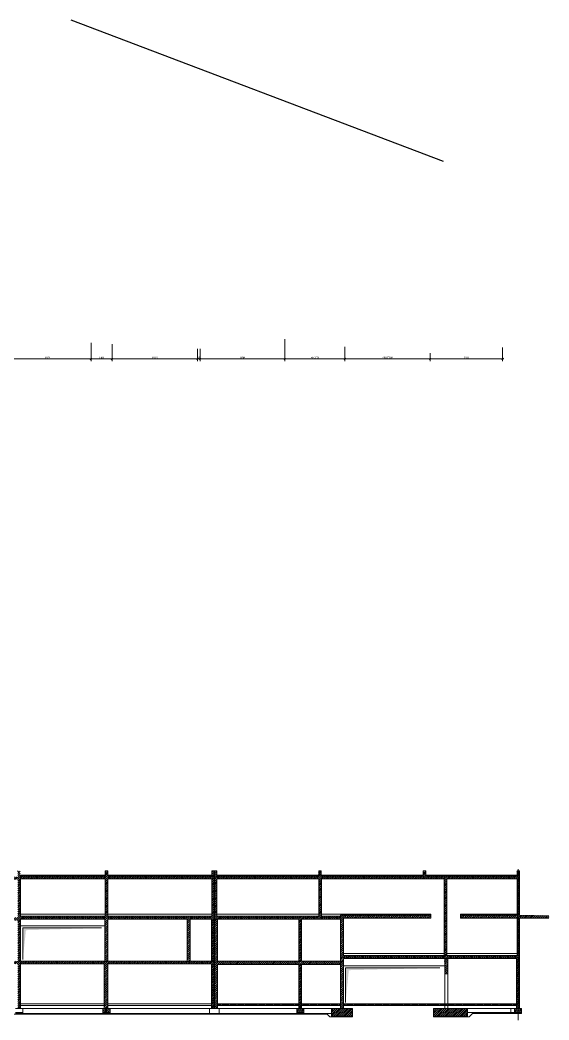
# Model space of a CAD drawing. Header units: millimetres. Extents: x -26249 to 60250, y -21218 to 23336.
# Drawn here: x 5687 to 9413, y 5784 to 12833 of the extents above; entities that cross this region are included whole.
import ezdxf

# ---------------------------------------------------------------- set-up
doc = ezdxf.new("R2010")
doc.units = ezdxf.units.MM
doc.layers.add('01-coupe soussol', color=253, linetype='Continuous')
doc.layers.add('B Général', color=7, linetype='Continuous', lineweight=5)
doc.layers.add('C ANNOTATIONS-cotation', color=7, linetype='Continuous', lineweight=5)
doc.styles.add('Arial', font='arial.ttf')
doc.styles.add('Eurostile', font='')
doc.styles.get('Eurostile').set_extended_font_data('Eurostile')
doc.dimstyles.new('Arch', dxfattribs={"dimtxt": 20.229601, "dimasz": 11.224121, "dimexe": 15.875, "dimexo": 7.9375, "dimgap": 7.9375, "dimtad": 1, "dimdec": 1, "dimtxsty": 'Arial', "dimblk": 'VW_SLASH-1', "dimblk1": 'VW_SLASH-1', "dimblk2": 'VW_SLASH-1', "dimcen": 0, "dimdle": 7.9375, "dimazin": 0, "dimtfac": 1, "dimtdec": 1, "dimtix": 1, "dimtmove": 0, "dimatfit": 0, "dimldrblk": 'VW_FILLEDARROW-1', "dimfxl": 1, "dimfrac": 2, "dimtolj": 1, "dimarcsym": 0})
pattern_1 = [(45, (-25232.519, 10333.096), (-6.735192, 6.735192), [])]

# ---------------------------------------------------------------- blocks, each defined once
blk = doc.blocks.new('VW_SLASH-1')
at = {"color": 0, "linetype": 'ByBlock', "lineweight": -2}
blk.add_line((0.71, 0), (-1, 0), dxfattribs=at)
at = {"color": 0, "linetype": 'Continuous', "lineweight": 20, "flags": 128}
blk.add_lwpolyline([(0.5, 0.5), (-0.5, -0.5)], dxfattribs=at)
blk = doc.blocks.new('*D15')
at = {"layer": 'C ANNOTATIONS-cotation', "color": 0, "linetype": 'Continuous', "lineweight": -2, "transparency": 16777216}
for p, q in [((770.7, 1277.8), (770.7, 1134.1)), ((1385.7, 1263.6), (1385.7, 1134.1)), ((1374.4, 1150), (781.9, 1150))]:
    blk.add_line(p, q, dxfattribs=at)
at = {"layer": 'Defpoints', "color": 0, "transparency": 16777216}
for p in [(770.7, 1285.7), (1385.7, 1271.6), (770.7, 1150)]:
    blk.add_point(p, dxfattribs=at)
at = {"layer": 'C ANNOTATIONS-cotation', "color": 0, "lineweight": -2, "transparency": 16777216, "xscale": 11.22412109375, "yscale": 11.22412109375, "zscale": 11.22412109375, "rotation": 180}
blk.add_blockref('VW_SLASH-1', (770.7, 1150), dxfattribs=at)
at = {"layer": 'C ANNOTATIONS-cotation', "color": 0, "lineweight": -2, "transparency": 16777216, "xscale": 11.22412109375, "yscale": 11.22412109375, "zscale": 11.22412109375}
blk.add_blockref('VW_SLASH-1', (1385.7, 1150), dxfattribs=at)
at = {"layer": 'C ANNOTATIONS-cotation', "color": 0, "lineweight": 5, "transparency": 16777216, "insert": (1078.2, 1159.2), "char_height": 16.45, "attachment_point": 5, "style": 'Eurostile'}
blk.add_mtext('\\A1;615', dxfattribs=at)
blk = doc.blocks.new('VW_FILLEDARROW-1')
at = {"linetype": 'Continuous', "lineweight": 0}
blk.add_hatch(color=0, dxfattribs=at).paths.add_polyline_path([(-1.41, 0.38), (0, 0), (-1.41, -0.38)])
at = {"color": 0, "linetype": 'Continuous', "lineweight": 5, "flags": 128}
blk.add_lwpolyline([(-1.41, 0.38), (0, 0), (-1.41, -0.38)], close=True, dxfattribs=at)
blk = doc.blocks.new('*D16')
at = {"layer": 'C ANNOTATIONS-cotation', "color": 0, "linetype": 'Continuous', "lineweight": -2, "transparency": 16777216}
for p, q in [((1385.7, 1263.6), (1385.7, 1134.1)), ((1533.7, 1254.9), (1533.7, 1134.1)), ((1522.4, 1150), (1396.9, 1150))]:
    blk.add_line(p, q, dxfattribs=at)
at = {"layer": 'Defpoints', "color": 0, "transparency": 16777216}
for p in [(1385.7, 1271.6), (1533.7, 1262.8), (1385.7, 1150)]:
    blk.add_point(p, dxfattribs=at)
at = {"layer": 'C ANNOTATIONS-cotation', "color": 0, "lineweight": -2, "transparency": 16777216, "xscale": 11.22412109375, "yscale": 11.22412109375, "zscale": 11.22412109375, "rotation": 180}
blk.add_blockref('VW_SLASH-1', (1385.7, 1150), dxfattribs=at)
at = {"layer": 'C ANNOTATIONS-cotation', "color": 0, "lineweight": -2, "transparency": 16777216, "xscale": 11.22412109375, "yscale": 11.22412109375, "zscale": 11.22412109375}
blk.add_blockref('VW_SLASH-1', (1533.7, 1150), dxfattribs=at)
at = {"layer": 'C ANNOTATIONS-cotation', "color": 0, "lineweight": 5, "transparency": 16777216, "insert": (1459.7, 1159.2), "char_height": 16.45, "attachment_point": 5, "style": 'Eurostile'}
blk.add_mtext('\\A1;148', dxfattribs=at)
blk = doc.blocks.new('*D17')
at = {"layer": 'C ANNOTATIONS-cotation', "color": 0, "linetype": 'Continuous', "lineweight": -2, "transparency": 16777216}
for p, q in [((1533.7, 1254.9), (1533.7, 1134.1)), ((2136.7, 1220.6), (2136.7, 1134.1)), ((2125.4, 1150), (1544.9, 1150))]:
    blk.add_line(p, q, dxfattribs=at)
at = {"layer": 'Defpoints', "color": 0, "transparency": 16777216}
for p in [(1533.7, 1262.8), (2136.7, 1228.6), (1533.7, 1150)]:
    blk.add_point(p, dxfattribs=at)
at = {"layer": 'C ANNOTATIONS-cotation', "color": 0, "lineweight": -2, "transparency": 16777216, "xscale": 11.22412109375, "yscale": 11.22412109375, "zscale": 11.22412109375, "rotation": 180}
blk.add_blockref('VW_SLASH-1', (1533.7, 1150), dxfattribs=at)
at = {"layer": 'C ANNOTATIONS-cotation', "color": 0, "lineweight": -2, "transparency": 16777216, "xscale": 11.22412109375, "yscale": 11.22412109375, "zscale": 11.22412109375}
blk.add_blockref('VW_SLASH-1', (2136.7, 1150), dxfattribs=at)
at = {"layer": 'C ANNOTATIONS-cotation', "color": 0, "lineweight": 5, "transparency": 16777216, "insert": (1835.2, 1159.2), "char_height": 16.45, "attachment_point": 5, "style": 'Eurostile'}
blk.add_mtext('\\A1;603', dxfattribs=at)
blk = doc.blocks.new('*D18')
at = {"layer": 'C ANNOTATIONS-cotation', "color": 0, "linetype": 'Continuous', "lineweight": -2, "transparency": 16777216}
for p, q in [((2136.7, 1220.6), (2136.7, 1134.1)), ((2154.7, 1220.6), (2154.7, 1134.1)), ((2125.4, 1150), (2114.2, 1150)), ((2154.7, 1150), (2136.7, 1150)), ((2165.9, 1150), (2177.1, 1150))]:
    blk.add_line(p, q, dxfattribs=at)
at = {"layer": 'Defpoints', "color": 0, "transparency": 16777216}
for p in [(2136.7, 1228.6), (2154.7, 1228.6), (2136.7, 1150)]:
    blk.add_point(p, dxfattribs=at)
at = {"layer": 'C ANNOTATIONS-cotation', "color": 0, "lineweight": -2, "transparency": 16777216, "xscale": 11.22412109375, "yscale": 11.22412109375, "zscale": 11.22412109375}
blk.add_blockref('VW_SLASH-1', (2136.7, 1150), dxfattribs=at)
at = {"layer": 'C ANNOTATIONS-cotation', "color": 0, "lineweight": -2, "transparency": 16777216, "xscale": 11.22412109375, "yscale": 11.22412109375, "zscale": 11.22412109375, "rotation": 180}
blk.add_blockref('VW_SLASH-1', (2154.7, 1150), dxfattribs=at)
at = {"layer": 'C ANNOTATIONS-cotation', "color": 0, "lineweight": 5, "transparency": 16777216, "insert": (2145.7, 1159.2), "char_height": 16.45, "attachment_point": 5, "style": 'Eurostile'}
blk.add_mtext('\\A1;18', dxfattribs=at)
blk = doc.blocks.new('*D19')
at = {"layer": 'C ANNOTATIONS-cotation', "color": 0, "linetype": 'Continuous', "lineweight": -2, "transparency": 16777216}
for p, q in [((2750.7, 1289), (2750.7, 1134.1)), ((2154.7, 1220.6), (2154.7, 1134.1)), ((2739.4, 1150), (2165.9, 1150))]:
    blk.add_line(p, q, dxfattribs=at)
at = {"layer": 'Defpoints', "color": 0, "transparency": 16777216}
for p in [(2750.7, 1296.9), (2154.7, 1228.6), (2154.7, 1150)]:
    blk.add_point(p, dxfattribs=at)
at = {"layer": 'C ANNOTATIONS-cotation', "color": 0, "lineweight": -2, "transparency": 16777216, "xscale": 11.22412109375, "yscale": 11.22412109375, "zscale": 11.22412109375, "rotation": 180}
blk.add_blockref('VW_SLASH-1', (2154.7, 1150), dxfattribs=at)
at = {"layer": 'C ANNOTATIONS-cotation', "color": 0, "lineweight": -2, "transparency": 16777216, "xscale": 11.22412109375, "yscale": 11.22412109375, "zscale": 11.22412109375}
blk.add_blockref('VW_SLASH-1', (2750.7, 1150), dxfattribs=at)
at = {"layer": 'C ANNOTATIONS-cotation', "color": 0, "lineweight": 5, "transparency": 16777216, "insert": (2452.7, 1159.2), "char_height": 16.45, "attachment_point": 5, "style": 'Eurostile'}
blk.add_mtext('\\A1;596', dxfattribs=at)
blk = doc.blocks.new('*D20')
at = {"layer": 'C ANNOTATIONS-cotation', "color": 0, "linetype": 'Continuous', "lineweight": -2, "transparency": 16777216}
for p, q in [((2750.7, 1289), (2750.7, 1134.1)), ((3174.6, 1234.8), (3174.6, 1134.1)), ((3163.4, 1150), (2761.9, 1150))]:
    blk.add_line(p, q, dxfattribs=at)
at = {"layer": 'Defpoints', "color": 0, "transparency": 16777216}
for p in [(2750.7, 1296.9), (3174.6, 1242.7), (2750.7, 1150)]:
    blk.add_point(p, dxfattribs=at)
at = {"layer": 'C ANNOTATIONS-cotation', "color": 0, "lineweight": -2, "transparency": 16777216, "xscale": 11.22412109375, "yscale": 11.22412109375, "zscale": 11.22412109375, "rotation": 180}
blk.add_blockref('VW_SLASH-1', (2750.7, 1150), dxfattribs=at)
at = {"layer": 'C ANNOTATIONS-cotation', "color": 0, "lineweight": -2, "transparency": 16777216, "xscale": 11.22412109375, "yscale": 11.22412109375, "zscale": 11.22412109375}
blk.add_blockref('VW_SLASH-1', (3174.6, 1150), dxfattribs=at)
at = {"layer": 'C ANNOTATIONS-cotation', "color": 0, "lineweight": 5, "transparency": 16777216, "insert": (2962.6, 1160.8), "char_height": 16.45, "attachment_point": 5, "style": 'Eurostile'}
blk.add_mtext('\\A1;423,9', dxfattribs=at)
blk = doc.blocks.new('*D21')
at = {"layer": 'C ANNOTATIONS-cotation', "color": 0, "linetype": 'Continuous', "lineweight": -2, "transparency": 16777216}
for p, q in [((3174.6, 1234.8), (3174.6, 1134.1)), ((3763.4, 1150), (3185.8, 1150)), ((3774.6, 1190.6), (3774.6, 1134.1))]:
    blk.add_line(p, q, dxfattribs=at)
at = {"layer": 'Defpoints', "color": 0, "transparency": 16777216}
for p in [(3174.6, 1242.7), (3774.6, 1198.6), (3174.6, 1150)]:
    blk.add_point(p, dxfattribs=at)
at = {"layer": 'C ANNOTATIONS-cotation', "color": 0, "lineweight": -2, "transparency": 16777216, "xscale": 11.22412109375, "yscale": 11.22412109375, "zscale": 11.22412109375, "rotation": 180}
blk.add_blockref('VW_SLASH-1', (3174.6, 1150), dxfattribs=at)
at = {"layer": 'C ANNOTATIONS-cotation', "color": 0, "lineweight": -2, "transparency": 16777216, "xscale": 11.22412109375, "yscale": 11.22412109375, "zscale": 11.22412109375}
blk.add_blockref('VW_SLASH-1', (3774.6, 1150), dxfattribs=at)
at = {"layer": 'C ANNOTATIONS-cotation', "color": 0, "lineweight": 5, "transparency": 16777216, "insert": (3474.6, 1160.8), "char_height": 16.45, "attachment_point": 5, "style": 'Eurostile'}
blk.add_mtext('\\A1;600,06', dxfattribs=at)
blk = doc.blocks.new('*D22')
at = {"layer": 'C ANNOTATIONS-cotation', "color": 0, "linetype": 'Continuous', "lineweight": -2, "transparency": 16777216}
for p, q in [((4284.6, 1230.6), (4284.6, 1134.1)), ((3774.6, 1190.6), (3774.6, 1134.1)), ((4273.4, 1150), (3785.9, 1150))]:
    blk.add_line(p, q, dxfattribs=at)
at = {"layer": 'Defpoints', "color": 0, "transparency": 16777216}
for p in [(3774.6, 1198.6), (4284.6, 1238.6), (3774.6, 1150)]:
    blk.add_point(p, dxfattribs=at)
at = {"layer": 'C ANNOTATIONS-cotation', "color": 0, "lineweight": -2, "transparency": 16777216, "xscale": 11.22412109375, "yscale": 11.22412109375, "zscale": 11.22412109375, "rotation": 180}
blk.add_blockref('VW_SLASH-1', (3774.6, 1150), dxfattribs=at)
at = {"layer": 'C ANNOTATIONS-cotation', "color": 0, "lineweight": -2, "transparency": 16777216, "xscale": 11.22412109375, "yscale": 11.22412109375, "zscale": 11.22412109375}
blk.add_blockref('VW_SLASH-1', (4284.6, 1150), dxfattribs=at)
at = {"layer": 'C ANNOTATIONS-cotation', "color": 0, "lineweight": 5, "transparency": 16777216, "insert": (4029.6, 1159.2), "char_height": 16.45, "attachment_point": 5, "style": 'Eurostile'}
blk.add_mtext('\\A1;510', dxfattribs=at)
blk = doc.blocks.new('axes 2')
at = {"layer": 'C ANNOTATIONS-cotation', "color": 7, "linetype": 'Continuous', "lineweight": 5}
for base, p1, p2, picture, middle in [((770.672, 1150), (1385.672, 1271.57), (770.672, 1285.746), '*D15', (1078.172, 1159.223)), ((1385.672, 1150), (1533.672, 1262.82), (1385.672, 1271.57), '*D16', (1459.672, 1159.223)), ((2154.672, 1150), (2750.672, 1296.902), (2154.672, 1228.57), '*D19', (2452.672, 1159.223)), ((2750.672, 1150), (3174.575, 1242.69), (2750.672, 1296.902), '*D20', (2962.623, 1160.79)), ((1533.672, 1150), (2136.672, 1228.57), (1533.672, 1262.82), '*D17', (1835.172, 1159.223)), ((2136.672, 1150), (2154.672, 1228.57), (2136.672, 1228.57), '*D18', (2145.672, 1159.223)), ((3174.575, 1150), (3774.633, 1198.57), (3174.575, 1242.69), '*D21', (3474.604, 1160.79)), ((3774.633, 1150), (4284.633, 1238.57), (3774.633, 1198.57), '*D22', (4029.633, 1159.223))]:
    dim = blk.add_linear_dim(base=base, p1=p1, p2=p2, dimstyle='Arch', override={"dimtxt": 16.446886, "dimgap": 1, "dimdec": 2, "dimpost": '<>', "dimtxsty": 'Eurostile', "dimtmove": 2}, dxfattribs=at)
    dim.commit()
    dim.dimension.update_dxf_attribs({"geometry": picture, "text_midpoint": middle})

msp = doc.modelspace()

# ---------------------------------------------------------------- hatches: boundary and pattern name
at = {"layer": '01-coupe soussol'}
h = msp.add_hatch(dxfattribs=at)
h.set_pattern_fill('ANSI31', color=256, scale=3)
h.paths.add_polyline_path([(2429.678, 6199.066), (2080.005, 6199.066), (2080.005, 6186.066), (2429.678, 6186.066)])
h.paths.add_polyline_path([(2855.678, 6199.066), (2447.678, 6199.066), (2447.678, 6186.066), (2855.678, 6186.066)])
h.paths.add_polyline_path([(3432.601, 6199.066), (2875.678, 6199.066), (2875.678, 6186.066), (3432.601, 6186.066)])
h.paths.add_polyline_path([(4031.469, 6199.066), (3474.601, 6199.066), (3474.601, 6186.066), (4031.469, 6186.066)], flags=17)
h.paths.add_polyline_path([(7055.197, 6199.066), (7055.197, 6799.066), (7055.197, 6835.009), (7039.198, 6835.009), (7039.198, 6799.066), (6306.198, 6799.066), (6306.198, 6835.009), (6288.198, 6835.009), (6288.198, 6799.066), (5687.198, 6799.066), (5687.198, 6835.009), (5671.198, 6835.009), (5671.198, 6794.066), (5363.198, 6794.066), (5363.198, 6860.755), (5343.198, 6860.755), (5343.198, 6794.066), (4875.198, 6794.066), (4875.198, 6835.009), (4857.198, 6835.009), (4857.198, 6806.066), (4331.601, 6806.066), (4331.601, 6844.197), (4311.601, 6844.197), (4311.601, 6806.066), (4051.601, 6806.066), (4051.601, 7071.066), (4271.069, 7071.066), (4271.069, 7094.066), (4051.601, 7094.066), (4051.601, 7152.092), (4031.601, 7152.092), (4031.601, 7094.066), (3470.601, 7094.066), (3470.601, 7152.092), (3454.601, 7152.092), (3454.601, 6506.066), (3454.601, 6166.066), (3474.601, 6166.066), (3474.601, 6486.066), (4031.469, 6486.066), (4031.469, 6166.066), (4051.469, 6166.066), (4051.469, 6486.066), (4311.197, 6486.066), (4311.197, 6199.066), (4051.469, 6199.066), (4051.469, 6186.066), (4311.197, 6186.066), (4311.197, 5866.066), (4331.197, 5866.066), (4331.197, 6179.066), (4857.197, 6179.066), (4857.197, 5886.066), (4877.197, 5886.066), (4877.197, 6179.066), (5391.197, 6179.066), (5391.197, 5866.066), (5411.197, 5866.066), (5411.197, 6179.066), (5671.198, 6179.066), (5671.198, 5866.066), (5691.198, 5866.066), (5691.198, 6179.066), (6280.207, 6179.066), (6280.207, 5866.066), (6305.207, 5866.066), (6305.207, 6179.066), (7035.197, 6179.066), (7035.197, 5866.066), (7055.197, 5866.066), (7055.197, 6179.066)])
h.paths.add_polyline_path([(4331.197, 6199.066), (4331.197, 6486.066), (4857.197, 6486.066), (4857.197, 6199.066)], flags=16)
h.paths.add_polyline_path([(4051.198, 6506.066), (4051.198, 6786.066), (4311.198, 6786.066), (4311.198, 6506.066)], flags=16)
h.paths.add_polyline_path([(4331.198, 6506.066), (4331.198, 6786.066), (4857.198, 6786.066), (4857.198, 6506.066)], flags=16)
h.paths.add_polyline_path([(4031.198, 6506.066), (3474.601, 6506.066), (3474.601, 6786.066), (4031.198, 6786.066)], flags=16)
h.paths.add_polyline_path([(4031.601, 6806.066), (3470.601, 6806.066), (3470.601, 7071.066), (4031.601, 7071.066)], flags=16)
h.paths.add_polyline_path([(4877.197, 6199.066), (4877.197, 6486.066), (5391.197, 6486.066), (5391.197, 6199.066)], flags=16)
h.paths.add_polyline_path([(4877.198, 6506.066), (4877.198, 6774.066), (5391.197, 6774.066), (5391.197, 6506.066)], flags=16)
h.paths.add_polyline_path([(5411.197, 6199.066), (5411.197, 6486.066), (5671.198, 6486.066), (5671.198, 6199.066)], flags=16)
h.paths.add_polyline_path([(5411.197, 6506.066), (5411.197, 6774.066), (5671.198, 6774.066), (5671.198, 6506.066)], flags=16)
h.paths.add_polyline_path([(5691.198, 6199.066), (5691.198, 6494.066), (6285.207, 6494.066), (6285.207, 6199.066)], flags=16)
h.paths.add_polyline_path([(5691.198, 6517.066), (5691.198, 6779.066), (6287.198, 6779.066), (6287.198, 6517.066)], flags=16)
h.paths.add_polyline_path([(6305.207, 6199.066), (6305.207, 6494.066), (6865.197, 6494.066), (6865.197, 6199.066)], flags=16)
h.paths.add_polyline_path([(6305.51, 6517.066), (6305.51, 6779.066), (7039.198, 6779.066), (7039.198, 6517.066)], flags=16)
h.paths.add_polyline_path([(6885.197, 6199.066), (6885.197, 6494.066), (7035.197, 6494.066), (7035.197, 6199.066)], flags=16)
h.paths.add_polyline_path([(4381.197, 5866.066), (4311.197, 5866.066), (4311.197, 5831.066), (4381.197, 5831.066)])
h.paths.add_polyline_path([(4892.198, 5866.066), (4842.198, 5866.066), (4842.198, 5836.066), (4892.198, 5836.066)])
h.paths.add_polyline_path([(4877.197, 5886.066), (4857.197, 5886.066), (4857.197, 5866.066), (4877.197, 5866.066)], flags=17)
h = msp.add_hatch(dxfattribs=at)
h.set_pattern_fill('ANSI31', color=256, scale=3)
h.paths.add_polyline_path([(8581.158, 6522.066), (7945.197, 6522.066), (7945.197, 6517.066), (7809.891, 6517.066), (7809.891, 6779.066), (8676.158, 6779.066), (8676.158, 6240.066), (8694.158, 6240.066), (8694.158, 6779.066), (9189.158, 6779.066), (9189.158, 6522.066), (9195.235, 6522.066), (9195.235, 6835.009), (9189.158, 6835.009), (9189.158, 6799.066), (8545.198, 6799.066), (8545.198, 6835.009), (8527.198, 6835.009), (8527.198, 6799.066), (7809.198, 6799.066), (7809.198, 6835.009), (7791.198, 6835.009), (7791.198, 6799.066), (7073.198, 6799.066), (7073.198, 6835.009), (7057.197, 6835.009), (7057.197, 6799.066), (7057.197, 6199.066), (7057.197, 6176.066), (7057.197, 5866.066), (7077.197, 5866.066), (7077.197, 6176.066), (7651.197, 6176.066), (7651.197, 5866.066), (7671.197, 5866.066), (7671.197, 6176.066), (7945.197, 6176.066), (7945.197, 5866.066), (7965.197, 5866.066), (7965.197, 6176.166), (7965.197, 6217.066), (8700.158, 6217.066), (9185.158, 6217.066), (9185.158, 5866.066), (9195.235, 5866.066), (9195.235, 6502.066), (9189.158, 6502.066), (9189.158, 6240.066), (8676.158, 6240.066), (7965.197, 6240.066), (7965.197, 6502.066), (8581.158, 6502.066)])
h.paths.add_polyline_path([(7073.198, 6517.066), (7073.198, 6779.066), (7791.891, 6779.066), (7791.891, 6517.066)], flags=16)
h.paths.add_polyline_path([(7651.197, 6494.066), (7651.197, 6199.066), (7077.197, 6199.066), (7077.197, 6494.066)], flags=16)
h.paths.add_polyline_path([(7671.197, 6494.066), (7945.197, 6494.066), (7945.197, 6199.066), (7671.197, 6199.066)], flags=16)
h = msp.add_hatch(dxfattribs=at)
h.set_pattern_fill('ANSI31', color=256, scale=3)
h.paths.add_polyline_path([(9205.158, 6835.009), (9195.235, 6835.009), (9195.235, 6522.066), (9205.158, 6522.066)])
h.paths.add_polyline_path([(9205.158, 6502.066), (9195.235, 6502.066), (9195.235, 5866.066), (9205.158, 5866.066)])
at = {"layer": '01-coupe soussol', "lineweight": 5}
h = msp.add_hatch(dxfattribs=at)
h.set_pattern_fill('ANSI31', color=256, scale=3)
h.set_pattern_definition(pattern_1)
h.paths.add_polyline_path([(9413.37, 6519.066), (9205.158, 6522.066), (8789.159, 6522.066), (8789.159, 6502.066), (9413.37, 6502.066)])
h.paths.add_polyline_path([(8840.158, 5866.066), (8600.158, 5866.066), (8600.158, 5811.066), (8840.158, 5811.066)])
h.paths.add_polyline_path([(9185.158, 5899.066), (8700.158, 5899.066), (8700.158, 5886.066), (9185.158, 5886.066)])
h.paths.add_polyline_path([(8700.158, 5899.066), (8680.158, 5899.066), (8680.158, 5886.066), (8700.158, 5886.066)])
h.paths.add_polyline_path([(8680.158, 5899.066), (7965.197, 5899.066), (7965.197, 5886.066), (8680.158, 5886.066)])
h.paths.add_polyline_path([(8030.197, 5866.066), (7880.197, 5866.066), (7880.197, 5811.066), (8030.197, 5811.066)])
h.paths.add_polyline_path([(7945.197, 5899.066), (7671.197, 5899.066), (7671.197, 5886.066), (7945.197, 5886.066)])
h.paths.add_polyline_path([(7686.197, 5866.066), (7636.197, 5866.066), (7636.197, 5836.066), (7686.197, 5836.066)])
h.paths.add_polyline_path([(7651.197, 5899.066), (7077.197, 5899.066), (7077.197, 5886.066), (7651.197, 5886.066)])
h.paths.add_polyline_path([(9220.158, 5866.066), (9170.158, 5866.066), (9170.158, 5836.066), (9220.158, 5836.066)])
at = {"layer": '01-coupe soussol'}
h = msp.add_hatch(dxfattribs=at)
h.set_pattern_fill('ANSI31', color=256, scale=3)
h.paths.add_polyline_path([(8700.158, 6217.066), (8680.158, 6217.066), (8680.158, 6109.066), (8700.158, 6109.066)])
at = {"layer": '01-coupe soussol', "lineweight": 5}
h = msp.add_hatch(dxfattribs=at)
h.set_pattern_fill('ANSI31', color=256, scale=3)
h.set_pattern_definition(pattern_1)
h.paths.add_polyline_path([(6321.198, 5866.066), (6271.198, 5866.066), (6271.198, 5836.066), (6321.198, 5836.066)])

# ---------------------------------------------------------------- linework, layer by layer
msp.add_line((6044.151, 12832.612), (8668.582, 11837.745))
for p, q in [((9195.235, 5784.277), (9195.235, 6847.024)), ((5687.198, 6806.066), (6288.198, 6806.066)), ((5687.198, 6799.066), (6288.198, 6799.066)), ((5691.198, 6517.066), (5691.198, 6779.066)), ((5691.198, 6779.066), (6287.198, 6779.066)), ((6287.198, 6517.066), (6287.198, 6779.066)), ((6288.198, 6799.066), (6288.198, 6835.009)), ((6288.198, 6835.009), (6306.198, 6835.009)), ((6305.51, 6779.066), (7039.198, 6779.066)), ((6305.51, 6779.066), (6305.51, 6517.066)), ((6306.198, 6799.066), (6306.198, 6835.009)), ((6306.198, 6806.066), (7039.198, 6806.066)), ((6306.198, 6799.066), (7039.198, 6799.066)), ((7039.198, 6799.066), (7039.198, 6835.009)), ((7039.198, 6835.009), (7055.197, 6835.009)), ((7039.198, 6779.066), (7039.198, 6517.066)), ((7055.197, 6799.066), (7055.197, 6835.009)), ((7055.197, 6799.066), (7055.197, 6199.066)), ((7057.197, 6799.066), (7057.197, 6835.009)), ((7073.198, 6835.009), (7057.197, 6835.009)), ((7057.197, 6799.066), (7057.197, 6199.066)), ((7073.198, 6799.066), (7073.198, 6835.009)), ((7073.198, 6806.066), (7791.198, 6806.066)), ((7073.198, 6799.066), (7791.198, 6799.066)), ((7073.198, 6779.066), (7791.891, 6779.066)), ((7073.198, 6779.066), (7073.198, 6517.066)), ((7791.198, 6799.066), (7791.198, 6835.009)), ((7791.198, 6835.009), (7809.198, 6835.009)), ((7791.891, 6779.066), (7791.891, 6517.066)), ((7809.198, 6799.066), (7809.198, 6835.009)), ((7809.198, 6806.066), (8527.198, 6806.066)), ((7809.198, 6799.066), (8527.198, 6799.066)), ((7809.891, 6779.066), (8676.158, 6779.066)), ((7809.891, 6779.066), (7809.891, 6517.066)), ((8527.198, 6799.066), (8527.198, 6835.009)), ((8527.198, 6835.009), (8545.198, 6835.009)), ((8545.198, 6799.066), (8545.198, 6835.009)), ((8545.198, 6806.066), (9189.158, 6806.066)), ((8545.198, 6799.066), (9189.158, 6799.066)), ((8676.158, 6779.066), (8676.158, 6240.066)), ((8694.158, 6779.066), (9189.158, 6779.066)), ((8694.158, 6779.066), (8694.158, 6240.066)), ((9189.158, 6835.009), (9189.158, 6799.066)), ((9189.158, 6835.009), (9205.158, 6835.009)), ((9189.158, 6779.066), (9189.158, 6522.066)), ((9205.158, 6835.009), (9205.158, 6522.066)), ((5691.198, 6529.066), (6287.198, 6529.066)), ((5691.198, 6517.066), (6287.198, 6517.066)), ((5691.198, 6494.066), (6285.207, 6494.066)), ((5691.198, 6199.066), (5691.198, 6494.066)), ((6285.207, 6199.066), (6285.207, 6494.066)), ((6305.207, 6494.066), (6865.197, 6494.066)), ((6305.207, 6199.066), (6305.207, 6494.066)), ((6305.51, 6529.066), (7039.198, 6529.066)), ((6305.51, 6517.066), (7039.198, 6517.066)), ((6865.197, 6199.066), (6865.197, 6494.066)), ((6885.197, 6494.066), (7035.197, 6494.066)), ((6885.197, 6199.066), (6885.197, 6494.066)), ((7035.197, 6199.066), (7035.197, 6494.066)), ((7073.198, 6529.066), (7791.891, 6529.066)), ((7073.198, 6517.066), (7791.891, 6517.066)), ((7077.197, 6494.066), (7651.197, 6494.066)), ((7077.197, 6199.066), (7077.197, 6494.066)), ((7651.197, 6199.066), (7651.197, 6494.066)), ((7671.197, 6494.066), (7945.197, 6494.066)), ((7671.197, 6199.066), (7671.197, 6494.066)), ((7809.891, 6529.066), (8581.158, 6529.066)), ((7809.891, 6517.066), (7945.197, 6517.066)), ((7945.197, 6522.066), (8581.158, 6522.066)), ((7945.197, 6517.066), (7945.197, 6522.066)), ((7945.197, 6199.066), (7945.197, 6494.066)), ((7965.197, 6502.066), (8581.158, 6502.066)), ((7965.197, 6240.066), (7965.197, 6502.066)), ((8581.158, 6522.066), (8581.158, 6529.066)), ((8581.158, 6522.066), (8581.158, 6502.066)), ((8789.159, 6529.066), (9189.158, 6529.066)), ((8789.159, 6522.066), (8789.159, 6529.066)), ((8789.159, 6522.066), (9205.158, 6522.066)), ((8789.159, 6522.066), (8789.159, 6502.066)), ((8789.159, 6502.066), (9413.37, 6502.066)), ((9189.158, 6502.066), (9189.158, 6240.066)), ((9205.158, 6522.066), (9413.37, 6519.066)), ((9205.158, 6502.066), (9205.158, 5866.066)), ((5691.198, 6447.066), (6285.207, 6447.066)), ((5706.516, 6210.254), (5706.516, 6433.19)), ((5706.516, 6433.19), (6262.333, 6433.19)), ((7965.197, 6252.066), (8676.158, 6252.066)), ((8676.158, 6240.066), (7965.197, 6240.066)), ((7965.197, 6176.166), (7965.197, 6217.066)), ((8700.158, 6217.066), (7965.197, 6217.066)), ((8676.158, 6240.066), (9189.158, 6240.066)), ((8680.158, 6217.066), (8680.158, 6109.066)), ((8694.158, 6252.066), (9189.158, 6252.066)), ((8700.158, 6217.066), (9185.158, 6217.066)), ((8700.158, 6217.066), (8700.158, 6109.066)), ((9185.158, 6217.066), (9185.158, 5866.066)), ((5691.198, 6199.066), (6285.207, 6199.066)), ((5691.198, 6179.066), (6280.207, 6179.066)), ((5691.198, 6179.066), (5691.198, 5866.066)), ((6280.207, 6179.066), (6280.207, 5866.066)), ((6305.207, 6199.066), (6865.197, 6199.066)), ((6305.207, 6179.066), (7035.197, 6179.066)), ((6305.207, 6179.066), (6305.207, 5866.066)), ((6885.197, 6199.066), (7035.197, 6199.066)), ((7035.197, 6179.066), (7035.197, 5866.066)), ((7055.197, 6199.066), (7055.197, 6179.066)), ((7055.197, 6179.066), (7055.197, 5866.066)), ((7057.197, 6199.066), (7057.197, 6176.066)), ((7057.197, 6176.066), (7057.197, 5866.066)), ((7077.197, 6199.066), (7651.197, 6199.066)), ((7077.197, 6176.066), (7651.197, 6176.066)), ((7077.197, 6176.066), (7077.197, 5866.066)), ((7651.197, 6176.066), (7651.197, 5866.066)), ((7671.197, 6199.066), (7945.197, 6199.066)), ((7671.197, 6176.066), (7945.197, 6176.066)), ((7671.197, 6176.066), (7671.197, 5866.066)), ((7945.197, 6176.066), (7945.197, 5866.066)), ((7965.197, 6176.166), (7965.197, 5866.066)), ((7965.308, 6165.098), (8680.269, 6165.098)), ((7980.626, 5908.343), (7980.626, 6151.222)), ((7980.626, 6151.222), (8644.039, 6151.222)), ((8676.158, 6199.066), (8680.158, 6199.066)), ((8680.158, 6109.066), (8700.158, 6109.066)), ((8680.158, 6109.066), (8680.158, 5866.066)), ((8700.158, 6109.066), (8700.158, 5866.066)), ((5656.198, 5866.066), (5706.198, 5866.066)), ((5691.198, 5899.066), (6280.207, 5899.066)), ((5691.198, 5886.066), (6280.207, 5886.066)), ((5706.198, 5831.066), (5706.198, 5866.066)), ((6271.198, 5866.066), (5706.198, 5866.066)), ((6271.198, 5866.066), (6271.198, 5831.066)), ((6321.198, 5866.066), (6271.198, 5866.066)), ((6305.207, 5899.066), (7035.197, 5899.066)), ((6305.207, 5886.066), (7035.197, 5886.066)), ((6321.198, 5866.066), (6321.198, 5831.066)), ((7021.197, 5866.066), (6321.198, 5866.066)), ((7021.197, 5866.066), (7021.197, 5826.066)), ((7091.197, 5866.066), (7021.197, 5866.066)), ((7077.197, 5899.066), (7651.197, 5899.066)), ((7077.197, 5886.066), (7651.197, 5886.066)), ((7091.197, 5866.066), (7091.197, 5826.066)), ((7636.197, 5866.066), (7091.197, 5866.066)), ((7636.197, 5866.066), (7636.197, 5831.066)), ((7686.197, 5866.066), (7636.197, 5866.066)), ((7671.197, 5899.066), (7945.197, 5899.066)), ((7671.197, 5886.066), (7945.197, 5886.066)), ((7686.197, 5866.066), (7686.197, 5831.066)), ((7686.197, 5866.066), (7880.197, 5866.066)), ((7880.197, 5866.066), (7880.197, 5806.066)), ((8030.197, 5866.066), (7880.197, 5866.066)), ((7965.197, 5899.066), (9185.158, 5899.066)), ((7965.197, 5886.066), (9185.158, 5886.066)), ((8030.197, 5866.066), (8030.197, 5806.066)), ((8600.158, 5866.066), (8600.158, 5806.066)), ((8840.158, 5866.066), (8600.158, 5866.066)), ((8840.158, 5866.066), (8840.158, 5806.066)), ((8840.158, 5866.066), (9170.158, 5866.066)), ((9144.93, 5867.808), (9144.93, 5835.325)), ((9170.158, 5866.066), (9220.158, 5866.066)), ((9170.158, 5866.066), (9170.158, 5831.066)), ((9220.158, 5866.066), (9220.158, 5831.066)), ((7021.197, 5826.066), (4381.197, 5826.066)), ((5656.198, 5836.066), (5706.198, 5836.066)), ((5656.198, 5831.066), (5706.198, 5831.066)), ((6271.198, 5831.066), (5706.198, 5831.066)), ((6321.198, 5836.066), (6271.198, 5836.066)), ((6321.198, 5831.066), (6271.198, 5831.066)), ((7021.197, 5831.066), (6321.198, 5831.066)), ((7091.197, 5831.066), (7021.197, 5831.066)), ((7091.197, 5826.066), (7021.197, 5826.066)), ((7636.197, 5831.066), (7091.197, 5831.066)), ((7091.197, 5826.066), (7850.197, 5826.066)), ((7686.197, 5836.066), (7636.197, 5836.066)), ((7686.197, 5831.066), (7636.197, 5831.066)), ((7686.197, 5831.066), (7880.197, 5831.066)), ((7870.197, 5806.066), (7850.197, 5826.066)), ((7870.197, 5806.066), (7880.197, 5806.066)), ((8030.197, 5811.066), (7880.197, 5811.066)), ((8030.197, 5806.066), (7880.197, 5806.066)), ((8840.158, 5811.066), (8600.158, 5811.066)), ((8840.158, 5806.066), (8600.158, 5806.066)), ((9170.158, 5836.066), (8840.158, 5836.066)), ((8850.158, 5806.066), (8840.158, 5806.066)), ((8850.158, 5806.066), (8875.158, 5831.066)), ((9170.158, 5831.066), (8875.158, 5831.066)), ((9170.158, 5836.066), (9220.158, 5836.066)), ((9170.158, 5831.066), (9220.158, 5831.066))]:
    msp.add_line(p, q, dxfattribs=at)
for points in [[(5706.516, 6210.254), (5706.516, 6433.19), (5729.141, 6417.144)], [(5706.516, 6433.19), (6262.333, 6433.19), (5729.141, 6417.144)], [(7980.626, 5908.343), (7980.626, 6151.222), (8003.25, 6135.176)], [(7980.626, 6151.222), (8644.039, 6151.222), (8003.25, 6135.176)]]:
    msp.add_solid(points, dxfattribs=at)

# ---------------------------------------------------------------- block references
at = {"layer": 'B Général', "color": 7, "xscale": -1}
msp.add_blockref('axes 2', (-4801.775, 9293.245), dxfattribs=at)

doc.saveas('drawing.dxf')
